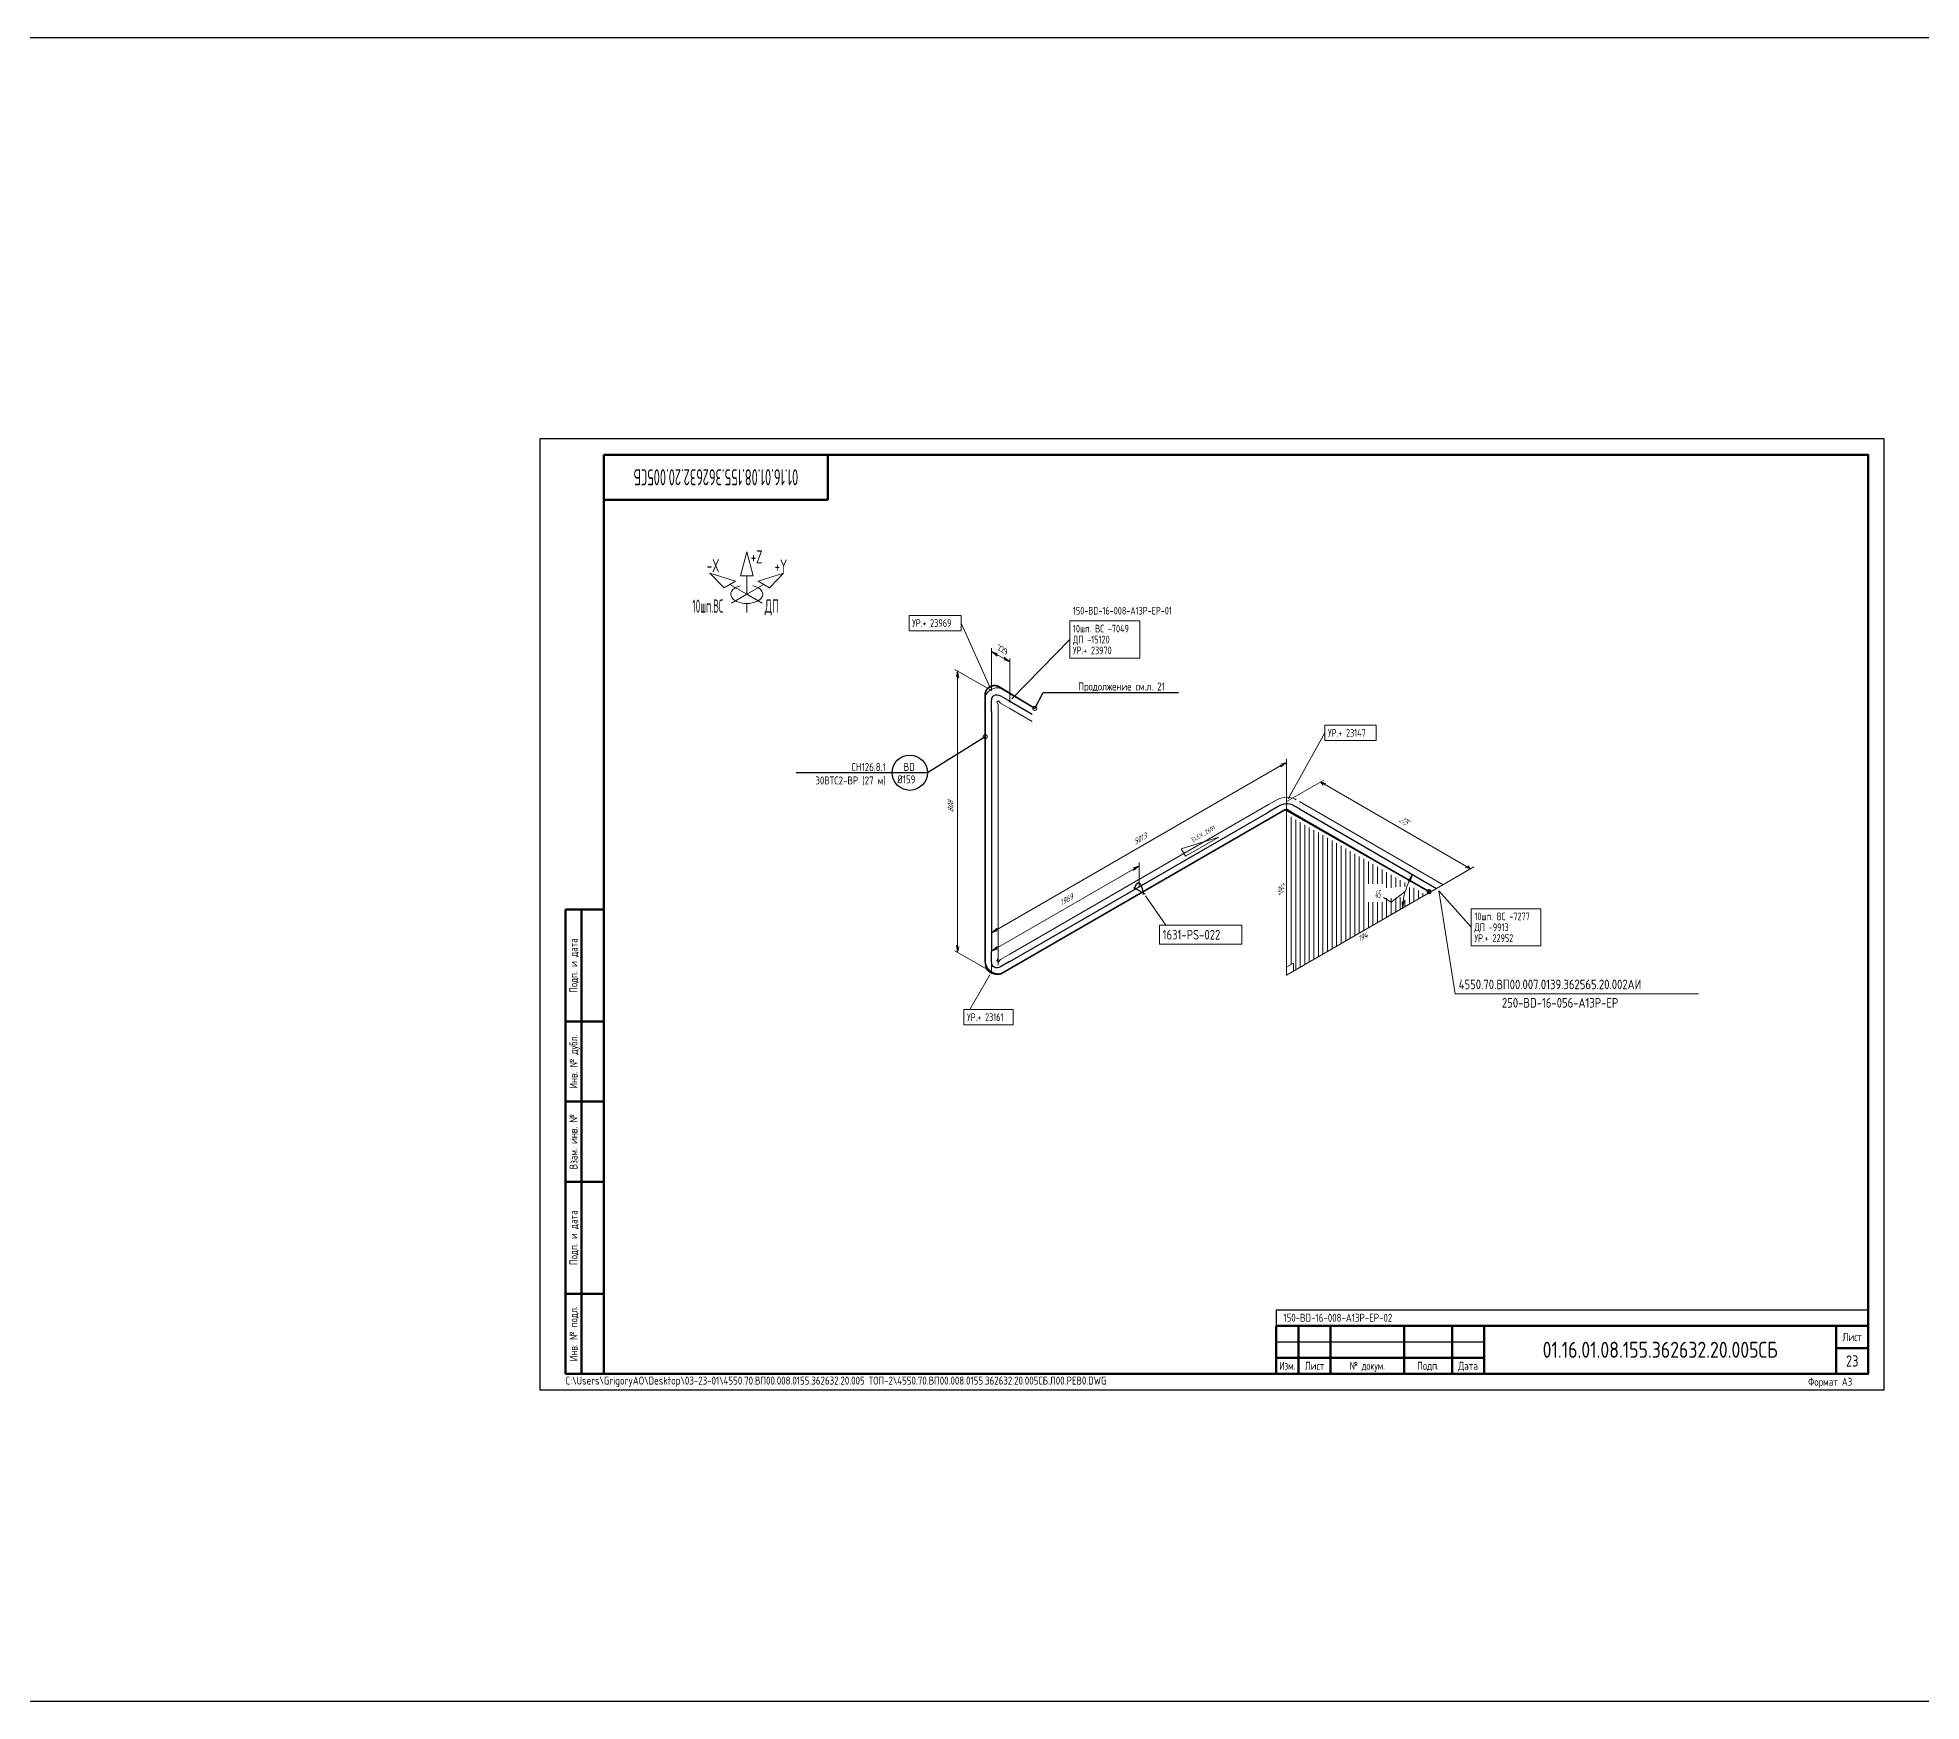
# Model space of a CAD drawing. Header units: millimetres. Extents: x 10051 to 26505, y 4675 to 5194.
# Drawn here: x 23478 to 24066, y 4675 to 5194 of the extents above; entities that cross this region are included whole.
import ezdxf
from ezdxf import colors
from ezdxf.entities.mleader import LeaderData, LeaderLine
from ezdxf.enums import TextEntityAlignment as Align
from ezdxf.math import Vec2, Vec3

# ---------------------------------------------------------------- set-up
doc = ezdxf.new("R2010")
doc.units = ezdxf.units.MM
doc.layers.get('0').update_dxf_attribs({"lineweight": 15})
for name, color, linetype, lineweight in [('--TEXT--', 150, 'Continuous', 25), ('_НС', 1, 'Continuous', 30), ('OFORMLENIE', 7, 'Continuous', 25), ('подложка', 252, 'Continuous', 9), ('Построение', 7, 'Continuous', 30), ('СН', 1, 'Continuous', 50)]:
    doc.layers.add(name, color=color, linetype=linetype, lineweight=lineweight)
doc.styles.add('GOST_2.304', font='CS_Gost2304.shx', dxfattribs={"height": 2.5})
doc.styles.add('GOST_2.304_07', font='CS_Gost2304.shx', dxfattribs={"width": 0.7})
doc.styles.add('GOST_2.304_09', font='CS_Gost2304.shx', dxfattribs={"width": 0.9})
doc.styles.add('Style-CS_Gost2304', font='CS_Gost2304.shx')
doc.styles.add('TNR_30', font='times.ttf', dxfattribs={"height": 3})

# ---------------------------------------------------------------- blocks, each defined once
blk = doc.blocks.new('TerminatorOpen_0.4')
at = {"color": 0, "linetype": 'ByBlock', "lineweight": -2}
for q in [(-1, 0.2), (-1, 0), (-1, -0.2)]:
    blk.add_line((0, 0), q, dxfattribs=at)
blk = doc.blocks.new('*U5')
at = {"layer": 'СН'}
blk.add_hatch(color=256, dxfattribs=at).paths.add_polyline_path([(0.5, 0, 1), (-0.5, 0, 1)])
blk.add_circle((0, 0), 0.5, dxfattribs=at)
blk = doc.blocks.new('*U1752')
at = {"linetype": 'ByBlock', "lineweight": -2}
blk.add_lwpolyline([(420, 297), (0, 297), (0, 0), (420, 0)], close=True, dxfattribs=at)
at = {"linetype": 'ByBlock', "lineweight": 50}
blk.add_lwpolyline([(20, 292), (415, 292), (415, 5), (20, 5)], close=True, dxfattribs=at)
at = {"color": 0, "linetype": 'ByBlock', "lineweight": -2, "style": 'GOST_2.304'}
blk.add_text('Формат А3', height=2.5, dxfattribs=at).set_placement((410, 2.5), align=Align.MIDDLE_RIGHT)
at = {"linetype": 'ByBlock', "lineweight": -2, "insert": (8, 2.5), "char_height": 2.5, "attachment_point": 4, "style": 'GOST_2.304'}
blk.add_mtext('C:\\\\Users\\\\GrigoryAO\\\\Desktop\\\\03-23-01\\\\4550.70.ВП00.008.0155.362632.20.005 ТОП-2\\\\4550.70.ВП00.008.0155.362632.20.005СБ.Л00.РЕВ0.DWG', dxfattribs=at)
at = {"linetype": 'ByBlock', "lineweight": -2, "style": 'TNR_30'}
blk.add_attdef('ВЕРХНИЙ_НОМЕР_ЛИСТА', text='', height=3, dxfattribs=at).set_placement((410, 287), align=Align.MIDDLE_CENTER)
blk = doc.blocks.new('ST_2a_dyn')
at = {"linetype": 'ByBlock', "lineweight": 50, "extrusion": (0, 1, 0)}
for p, q in [((-185, 15), (0, 15)), ((-10, 8), (0, 8)), ((-185, 5), (-120, 5)), ((-185, 0), (0, 0))]:
    blk.add_line(p, q, dxfattribs=at)
at = {"linetype": 'ByBlock', "lineweight": 50, "extrusion": (1, 0, 0)}
for p, q in [((-185, 0), (-185, 15)), ((-178, 15), (-178, 0)), ((-168, 15), (-168, 0)), ((-145, 15), (-145, 0)), ((-130, 15), (-130, 0)), ((-120, 0), (-120, 15)), ((-10, 0), (-10, 15))]:
    blk.add_line(p, q, dxfattribs=at)
at = {"linetype": 'ByBlock', "lineweight": 50}
blk.add_line((0, 15), (0, 0), dxfattribs=at)
at = {"linetype": 'ByBlock', "lineweight": -2, "extrusion": (0, 1, 0)}
blk.add_line((-185, 10), (-120, 10), dxfattribs=at)
at = {"linetype": 'ByBlock', "lineweight": -2, "style": 'GOST_2.304'}
for s, p in [('Лист', (-5, 11.5)), ('Лист', (-173, 2.5)), ('Подп.', (-137.5, 2.5)), ('Дата', (-125, 2.5))]:
    blk.add_text(s, height=2.5, dxfattribs=at).set_placement(p, align=Align.MIDDLE_CENTER)
at = {"linetype": 'ByBlock', "lineweight": -2, "width": 0.9}
for s, style, p in [('Изм.', 'GOST_2.304', (-181.5, 2.5)), ('№ докум.', 'GOST_2.304_09', (-156.5, 2.5))]:
    blk.add_text(s, height=2.5, dxfattribs=dict(at, style=style)).set_placement(p, align=Align.MIDDLE_CENTER)
at = {"linetype": 'ByBlock', "lineweight": -2}
for tag, height, style, flags, p in [('ИЗМ_2', 2.5, 'GOST_2.304', 12, (-181.5, 12.5)), ('ЛИСТ_2', 2.5, 'GOST_2.304', 12, (-173, 12.5)), ('N_ДОК_2', 2.5, 'GOST_2.304_09', 12, (-156.5, 12.5)), ('ИЗМ_1', 2.5, 'GOST_2.304', 12, (-181.5, 7.5)), ('ЛИСТ_1', 2.5, 'GOST_2.304', 12, (-173, 7.5)), ('N_ДОК_1', 2.5, 'GOST_2.304_09', 12, (-156.5, 7.5)), ('ШИФР', 5, 'GOST_2.304', 4, (-65, 7.5)), ('LIST', 3.5, 'GOST_2.304', 4, (-5, 4))]:
    blk.add_attdef(tag, text='', height=height, dxfattribs=dict(at, style=style, flags=flags)).set_placement(p, align=Align.MIDDLE_CENTER)
at = {"linetype": 'ByBlock', "lineweight": -2, "style": 'GOST_2.304_07', "width": 0.7, "flags": 12}
for tag, p in [('ДАТА_2', (-125, 12.5)), ('ДАТА_1', (-125, 7.5))]:
    blk.add_attdef(tag, text='', height=2.5, dxfattribs=at).set_placement(p, align=Align.MIDDLE_CENTER)
blk = doc.blocks.new('ST_Top')
at = {"linetype": 'ByBlock', "lineweight": 50}
blk.add_line((70, 0), (70, -14), dxfattribs=at)
at = {"linetype": 'ByBlock', "lineweight": 50, "extrusion": (0, 1, 0)}
blk.add_line((0, -14), (70, -14), dxfattribs=at)
at = {"linetype": 'ByBlock', "lineweight": -2, "style": 'GOST_2.304', "width": 0.7, "flags": 4}
blk.add_attdef('ШИФР', text='', height=5, rotation=180, dxfattribs=at).set_placement((35, -7), align=Align.MIDDLE_CENTER)
blk = doc.blocks.new('_DotSmall')
at = {"color": 0, "linetype": 'ByBlock', "const_width": 0.5}
blk.add_lwpolyline([(-0.0625, 0, 1), (0.0625, 0, 1)], format="xyb", close=True, dxfattribs=at)
blk = doc.blocks.new('ST_Left')
at = {"color": 2, "linetype": 'ByBlock', "lineweight": 50}
for p, q in [((8, 150), (8, 5)), ((20, 150), (8, 150)), ((13, 5), (13, 150)), ((8, 115), (20, 115)), ((8, 90), (20, 90)), ((20, 65), (8, 65)), ((20, 30), (8, 30)), ((8, 5), (20, 5))]:
    blk.add_line(p, q, dxfattribs=at)
at = {"color": 0, "linetype": 'ByBlock', "lineweight": -2, "style": 'GOST_2.304'}
for s, p in [('Подп. и дата', (10.5, 132.5)), ('Инв. № дубл.', (10.5, 102.5)), ('Взам. инв. №', (10.5, 77.5)), ('Подп. и дата', (10.5, 47.5)), ('Инв. № подл.', (10.5, 17.5))]:
    blk.add_text(s, height=2.5, rotation=90, dxfattribs=at).set_placement(p, align=Align.MIDDLE_CENTER)
at = {"color": 0, "linetype": 'ByBlock', "lineweight": -2, "style": 'GOST_2.304', "flags": 8}
for tag, p in [('ДУБЛ_ДАТА', (16.5, 141.25)), ('НОМЕР_ДУБЛ', (16.5, 102.5)), ('ВЗАМ_ИНВ', (16.5, 77.5)), ('ИНВ_ДАТА', (16.5, 56.25)), ('ИНВ_НОМЕР', (16.5, 17.5))]:
    blk.add_attdef(tag, text='', height=2.5, rotation=90, dxfattribs=at).set_placement(p, align=Align.MIDDLE_CENTER)

msp = doc.modelspace()

# ---------------------------------------------------------------- hatches: boundary and pattern name
at = {"layer": 'подложка', "extrusion": (-0.707107, -0.408248, 0.57735)}
h = msp.add_hatch(color=256, dxfattribs=at)
edge = h.paths.add_edge_path()
edge.add_arc((7571.76, 13566.68), 1, 135, 495)
at = {"layer": 'подложка', "true_color": 0x000000, "extrusion": (-0.707107, -0.408248, 0.57735)}
h = msp.add_hatch(color=18, dxfattribs=at)
edge = h.paths.add_edge_path()
edge.add_arc((7571.76, 13577.98), 1, 45, 405)
at = {"layer": 'подложка', "extrusion": (-0.707107, 0.408248, -0.57735)}
h = msp.add_hatch(color=256, dxfattribs=at)
edge = h.paths.add_edge_path()
edge.add_arc((-16220.11, -10366.07), 1, 45, 405)
h = msp.add_hatch(color=256, dxfattribs=at)
edge = h.paths.add_edge_path()
edge.add_ellipse((-16225.76, -10379.71), major_axis=(0.5, 1.21), ratio=0.414551, start_angle=0, end_angle=360)
at = {"layer": 'подложка', "extrusion": (-0.707107, -0.408248, 0.57735)}
h = msp.add_hatch(color=256, dxfattribs=at)
edge = h.paths.add_edge_path()
edge.add_arc((7636.55, 13501.89), 1, 135, 495)
at = {"layer": 'подложка', "extrusion": (-0.707107, 0.408248, -0.57735)}
h = msp.add_hatch(color=256, dxfattribs=at)
edge = h.paths.add_edge_path()
edge.add_arc((-16139.25, -10285.21), 1, 45, 405)

# ---------------------------------------------------------------- linework, layer by layer
at = {"layer": '--TEXT--'}
msp.add_circle((23750.25, 4964.74), 5.51, dxfattribs=at)
at = {"layer": '_НС', "linetype": 'Continuous', "lineweight": 30, "const_width": 0.5}
msp.add_lwpolyline([(23789.32, 4984.83), (23778.24, 4991.53, 0.647816), (23773.81, 4988.46), (23773.81, 4905.97, 0.478955), (23778.79, 4901.96), (23867.54, 4953.22), (23912.69, 4927.5)], format="xyb", dxfattribs=at)
at = {"layer": 'OFORMLENIE'}
for q in [(24049.74, 4797.01), (23864.69, 4792.01)]:
    msp.add_line((23864.69, 4797.01), q, dxfattribs=at)
at = {"layer": 'подложка'}
for p, q in [((23699.31, 5020.47, -4.87), (23699.31, 5026.19, -4.87)), ((23699.31, 5020.47, -4.87), (23694.01, 5023.54, -4.87)), ((23699.31, 5020.47, -4.87), (23694.54, 5017.72, -4.87)), ((23699.31, 5020.47, -4.87), (23704.62, 5023.54, -4.87)), ((23699.31, 5020.47, -4.87), (23704.09, 5017.72, -4.87)), ((23699.31, 5014.76, -4.87), (23699.31, 5017.62, -4.87)), ((23775.39, 4991.28, 298.63), (23766.28, 5011.48, 298.63)), ((23775.39, 4991.28, 298.63), (23766.28, 5011.48, 298.63)), ((23782.15, 4987.82, 303.25), (23800.23, 5006.33, 303.25)), ((23782.15, 4987.82, 303.25), (23800.23, 5006.33, 303.25)), ((23868.45, 4956.59, 161.26), (23879.92, 4977.18, 161.26)), ((23868.45, 4956.59, 161.26), (23879.92, 4977.18, 161.26)), ((23823.88, 4926.24, 198.88), (23830.23, 4917.14, 198.88)), ((23823.88, 4926.24, 198.88), (23830.23, 4917.14, 198.88)), ((23915.51, 4927.85, 84.67), (23925.67, 4916.47, 84.67)), ((23920.67, 4895.65), (23915.51, 4927.85, 84.67)), ((23775.3, 4901.64, 236.51), (23768.99, 4890.77, 236.51)), ((23775.3, 4901.64, 236.51), (23768.99, 4890.77, 236.51)), ((23920.67, 4895.65), (23996.67, 4895.65))]:
    msp.add_line(p, q, dxfattribs=at)
at = {"layer": 'подложка', "extrusion": (-0.707107, -0.408248, 0.57735)}
for p, q in [((23775.81, 4990.37, 298.63), (23775.81, 5003.64, 308.02)), ((23775.81, 4990.37, 298.63), (23764.31, 4997.01, 289.25)), ((23777.57, 5001.6, 308.74), (23779.69, 5000.38, 310.46)), ((23781.46, 4987.11, 303.25), (23781.46, 5000.38, 312.63)), ((23765.2, 4910.67, 229.29), (23765.2, 4994.45, 288.53)), ((23775.37, 4990.51, 298.21), (23774.88, 4990.14, 297.34)), ((23775.9, 4990.82, 299.06), (23775.37, 4990.51, 298.21)), ((23776.46, 4991.06, 299.93), (23775.9, 4990.82, 299.06)), ((23777.1, 4991.21, 300.82), (23776.46, 4991.06, 299.93)), ((23777.82, 4991.23, 301.71), (23777.1, 4991.21, 300.82)), ((23778.63, 4991.05, 302.57), (23777.82, 4991.23, 301.71)), ((23774.05, 4989.05, 295.56), (23773.81, 4988.26, 294.69)), ((23774.43, 4989.67, 296.45), (23774.05, 4989.05, 295.56)), ((23774.88, 4990.14, 297.34), (23774.43, 4989.67, 296.45)), ((23777.97, 4987.18, 299.03), (23777.49, 4986.9, 298.24)), ((23777.49, 4986.9, 298.24), (23777.81, 4985.95, 297.96)), ((23778.63, 4986.43, 299.31), (23777.97, 4987.18, 299.03)), ((23775.81, 4902.51, 236.51), (23764.31, 4909.14, 227.12))]:
    msp.add_line(p, q, dxfattribs=at)
at = {"layer": 'подложка', "extrusion": (-5.55112e-17, 0.816497, 0.57735)}
for p, q in [((23781.46, 4989.42, 304.88), (23778.63, 4991.05, 302.57)), ((23781.46, 4984.8, 301.61), (23778.63, 4986.43, 299.31)), ((23781.46, 4989.42, 304.88), (23788.52, 4985.34, 310.65)), ((23781.46, 4984.8, 301.61), (23788.52, 4980.72, 307.38)), ((23862.31, 4954.77, 167.5), (23865.14, 4956.4, 165.2)), ((23781.46, 4908.08, 233.53), (23862.31, 4954.77, 167.5)), ((23781.46, 4903.46, 230.26), (23862.31, 4950.15, 164.24)), ((23862.31, 4950.15, 164.24), (23865.14, 4951.78, 161.93)), ((23869.39, 4904.8, 123.51), (23869.39, 4950.95, 156.15)), ((23870.81, 4903.17, 120.62), (23870.81, 4950.13, 153.83)), ((23872.23, 4903.99, 119.46), (23872.23, 4949.31, 151.51)), ((23873.65, 4904.81, 118.3), (23873.65, 4948.49, 149.19)), ((23875.07, 4905.63, 117.14), (23875.07, 4947.66, 146.86)), ((23876.49, 4906.45, 115.98), (23876.49, 4946.84, 144.54)), ((23877.91, 4907.27, 114.82), (23877.91, 4946.02, 142.22)), ((23879.33, 4908.09, 113.66), (23879.33, 4945.2, 139.9)), ((23880.75, 4908.91, 112.5), (23880.75, 4944.38, 137.58)), ((23882.17, 4909.73, 111.34), (23882.17, 4943.55, 135.26)), ((23883.59, 4910.55, 110.18), (23883.59, 4942.73, 132.94)), ((23885.01, 4911.37, 109.02), (23885.01, 4941.91, 130.62)), ((23886.43, 4912.19, 107.86), (23886.43, 4941.09, 128.3)), ((23887.85, 4913.01, 106.7), (23887.85, 4940.27, 125.98)), ((23889.27, 4913.83, 105.54), (23889.27, 4939.44, 123.65)), ((23890.69, 4914.65, 104.38), (23890.69, 4938.62, 121.33)), ((23892.11, 4915.47, 103.22), (23892.11, 4937.8, 119.01)), ((23893.53, 4930.06, 111.8), (23893.53, 4936.98, 116.69)), ((23894.95, 4930.06, 110.06), (23894.95, 4936.16, 114.37)), ((23896.37, 4930.06, 108.32), (23896.37, 4935.33, 112.05)), ((23897.79, 4930.06, 106.58), (23897.79, 4934.51, 109.73)), ((23899.22, 4928.81, 103.96), (23899.22, 4933.69, 107.41)), ((23900.64, 4928.82, 102.23), (23900.64, 4932.87, 105.09)), ((23902.06, 4928.96, 100.59), (23902.06, 4932.05, 102.77)), ((23903.48, 4929.1, 98.95), (23903.48, 4931.22, 100.45)), ((23903.48, 4922.03, 93.94), (23903.48, 4925.84, 96.64)), ((23904.9, 4929.24, 97.31), (23904.9, 4930.4, 98.12)), ((23906.32, 4923.67, 91.63), (23906.32, 4928.93, 95.34)), ((23907.74, 4924.49, 90.47), (23907.74, 4928.76, 93.48)), ((23909.16, 4925.31, 89.31), (23909.16, 4927.94, 91.16)), ((23910.58, 4926.13, 88.15), (23910.58, 4927.11, 88.84)), ((23913.42, 4927.77, 85.83), (23913.42, 4927.78, 85.83)), ((23893.53, 4916.29, 102.06), (23893.53, 4924.29, 107.72)), ((23894.95, 4917.11, 100.9), (23894.95, 4924.29, 105.98)), ((23896.37, 4917.93, 99.74), (23896.37, 4924.29, 104.24)), ((23897.79, 4918.75, 98.58), (23897.79, 4924.29, 102.5)), ((23899.22, 4919.57, 97.42), (23899.22, 4925.54, 101.65)), ((23900.64, 4920.39, 96.26), (23900.64, 4925.56, 99.92)), ((23902.06, 4921.21, 95.1), (23902.06, 4925.7, 98.28)), ((23904.9, 4922.85, 92.79), (23904.9, 4925.07, 94.35)), ((23781.46, 4908.08, 233.53), (23778.63, 4906.45, 235.83)), ((23781.46, 4903.46, 230.26), (23778.63, 4901.83, 232.57))]:
    msp.add_line(p, q, dxfattribs=at)
at = {"layer": 'подложка', "extrusion": (0.707107, 0.408248, -0.57735)}
for p, q in [((23773.81, 4985, 292.39), (23773.81, 4988.26, 294.69)), ((23773.81, 4985, 292.39), (23773.81, 4910.19, 239.49)), ((23777.81, 4982.69, 295.65), (23777.81, 4985.95, 297.96)), ((23777.81, 4982.69, 295.65), (23777.81, 4907.88, 242.75)), ((23773.81, 4910.19, 239.49), (23773.81, 4906.93, 237.18)), ((23777.81, 4907.88, 242.75), (23777.81, 4904.62, 240.45))]:
    msp.add_line(p, q, dxfattribs=at)
at = {"layer": 'подложка', "extrusion": (0.707107, -0.408248, 0.57735)}
for p, q in [((23777.57, 4915.78, 243.72), (23866.2, 4966.94, 171.36)), ((23867.97, 4955.72, 161.26), (23867.97, 4968.99, 170.64)), ((23867.97, 4901.53, 122.94), (23867.97, 4955.72, 161.26)), ((23777.57, 4910.06, 239.68), (23820.12, 4934.63, 204.94)), ((23821.89, 4929.11, 198.88), (23821.89, 4936.67, 204.22)), ((23907.34, 4932.93, 96.91), (23905.93, 4930.82, 97.15)), ((23907.34, 4932.93, 96.91), (23906.2, 4930.71, 96.75)), ((23907.34, 4932.93, 96.91), (23906.47, 4930.6, 96.34)), ((23867.97, 4901.53, 122.94), (23914.84, 4928.59, 84.67)), ((23905.04, 4927.63, 95.98), (23900.69, 4924.3, 98.97)), ((23900.69, 4924.3, 98.97), (23898.23, 4925.73, 101.01)), ((23904.23, 4922.47, 93.33), (23904.03, 4924.42, 94.96)), ((23904.23, 4922.47, 93.33), (23904.73, 4924.76, 94.33)), ((23904.23, 4922.47, 93.33), (23904.38, 4924.59, 94.64)), ((23775.81, 4902.51, 236.51), (23775.81, 4915.78, 245.89)), ((23775.81, 4902.51, 236.51), (23775.81, 4910.06, 241.85)), ((23773.81, 4904.62, 240.45), (23774.05, 4903.83, 239.58)), ((23774.05, 4903.83, 239.58), (23774.43, 4903.21, 238.69)), ((23774.43, 4903.21, 238.69), (23774.88, 4902.74, 237.8)), ((23774.88, 4902.74, 237.8), (23775.37, 4902.37, 236.93)), ((23775.37, 4902.37, 236.93), (23775.9, 4902.07, 236.08)), ((23777.81, 4906.93, 237.18), (23777.49, 4905.98, 236.9)), ((23777.49, 4905.98, 236.9), (23777.97, 4905.7, 236.11)), ((23777.97, 4905.7, 236.11), (23778.63, 4906.45, 235.83)), ((23775.9, 4902.07, 236.08), (23776.46, 4901.82, 235.21)), ((23776.46, 4901.82, 235.21), (23777.1, 4901.67, 234.32)), ((23777.1, 4901.67, 234.32), (23777.82, 4901.65, 233.43)), ((23777.82, 4901.65, 233.43), (23778.63, 4901.83, 232.57))]:
    msp.add_line(p, q, dxfattribs=at)
at = {"layer": 'подложка', "extrusion": (0.288731, -0.833109, 0.471766)}
for p, q in [((23867.97, 4955.72, 161.26), (23879.59, 4962.43, 166)), ((23879.82, 4961.12, 163.54), (23924.2, 4935.44, 91.03)), ((23914.84, 4928.59, 84.67), (23926.47, 4935.31, 89.41))]:
    msp.add_line(p, q, dxfattribs=at)
at = {"layer": 'подложка', "extrusion": (-0.707107, 0.408248, -0.57735)}
for p, q in [((23865.14, 4956.4, 165.2), (23865.9, 4956.69, 164.48)), ((23865.9, 4956.69, 164.48), (23866.64, 4956.9, 163.72)), ((23866.64, 4956.9, 163.72), (23867.35, 4957.03, 162.93)), ((23867.35, 4957.03, 162.93), (23868.04, 4957.07, 162.13)), ((23868.04, 4957.07, 162.13), (23868.69, 4957.04, 161.31)), ((23868.69, 4957.04, 161.31), (23869.3, 4956.94, 160.48)), ((23869.3, 4956.94, 160.48), (23869.89, 4956.78, 159.65)), ((23869.89, 4956.78, 159.65), (23870.44, 4956.56, 158.82)), ((23870.44, 4956.56, 158.82), (23870.96, 4956.29, 157.99)), ((23865.14, 4951.78, 161.93), (23866.46, 4952.65, 160.93)), ((23866.46, 4952.65, 160.93), (23867.8, 4953.06, 159.58)), ((23867.8, 4953.06, 159.58), (23868.96, 4952.83, 158))]:
    msp.add_line(p, q, dxfattribs=at)
at = {"layer": 'подложка', "extrusion": (0.500288, 0.865859, -0.000469758)}
for p, q in [((23873.96, 4954.56, 153.1), (23871.96, 4955.72, 156.36)), ((23869.96, 4952.25, 156.37), (23867.96, 4953.41, 159.63)), ((23869.96, 4952.25, 156.37), (23912.84, 4927.44, 86.3)), ((23873.96, 4954.56, 153.1), (23916.84, 4929.75, 83.03))]:
    msp.add_line(p, q, dxfattribs=at)
at = {"layer": 'подложка', "extrusion": (-0.707107, 0.408248, -0.57735), "elevation": -14947.14, "flags": 128}
msp.add_lwpolyline([(-16225.71, -10465.53), (-16178.83, -10418.65), (-16225.76, -10371.72)], dxfattribs=at)
at = {"layer": 'подложка', "elevation": 182.38, "flags": 128}
msp.add_lwpolyline([(23846.8, 4944.65), (23836.4, 4938.65), (23835.07, 4940.96), (23846.8, 4944.65)], dxfattribs=at)
at = {"layer": 'подложка', "extrusion": (0.707107, -0.408248, 0.57735), "elevation": 14947.14, "flags": 128}
msp.add_lwpolyline([(16178.83, -10418.65), (16180.95, -10420.77), (16183.07, -10418.65), (16180.95, -10416.53), (16178.83, -10418.65)], dxfattribs=at)
at = {"layer": 'подложка', "extrusion": (0.707107, -0.408248, 0.57735)}
msp.add_arc((16225.71, -10465.53, 14947.14), 15, 99.52742, 125.43962, dxfattribs=at)
at = {"layer": 'подложка'}
msp.add_ellipse((23699.31, 5020.47, -4.87), major_axis=(-5, 0), ratio=0.57735, start_param=5.105088, end_param=10.602875, dxfattribs=at)
for points in [[(23699.31, 5033.69, -4.87), (23697.31, 5026.19, -4.87), (23701.31, 5026.19, -4.87)], [(23687.82, 5027.11, -4.87), (23695.78, 5024.56, -4.87), (23692.24, 5022.52, -4.87)], [(23710.8, 5027.11, -4.87), (23702.85, 5024.56, -4.87), (23706.38, 5022.52, -4.87)], [(23750.01, 5013.88, 298.63), (23766.28, 5013.88, 298.63), (23766.28, 5009.08, 298.63), (23750.01, 5009.08, 298.63)], [(23800.23, 5012.13, 303.25), (23822.08, 5012.13, 303.25), (23822.08, 5000.53, 303.25), (23800.23, 5000.53, 303.25)], [(23781.28, 4987.42, 303.25), (23781.63, 4987.21, 303.54), (23781.63, 4986.8, 303.25), (23781.28, 4987.01, 302.96)], [(23879.92, 4979.58, 161.26), (23895.99, 4979.58, 161.26), (23895.99, 4974.78, 161.26), (23879.92, 4974.78, 161.26)], [(23925.67, 4922.27, 84.67), (23947.41, 4922.27, 84.67), (23947.41, 4910.67, 84.67), (23925.67, 4910.67, 84.67)], [(23828.24, 4917.14), (23854.01, 4917.14), (23854.01, 4911.14), (23828.24, 4911.14)], [(23767.15, 4890.78, 37.62), (23782.53, 4890.78, 37.62), (23782.53, 4885.98, 37.62), (23767.15, 4885.98, 37.62)]]:
    msp.add_3dface(points, dxfattribs=at)
at = {"layer": 'Построение', "ltscale": 0.3, "extrusion": (-0.707107, -0.408248, 0.57735)}
msp.add_line((23820.12, 4928.91, 196.57), (23823.65, 4926.87, 199.46), dxfattribs=at)
at = {"layer": 'Построение', "color": 3}
msp.add_lwpolyline([(10050.53, 4674.72), (26505.36, 4674.72), (26505.36, 5194.3), (10050.53, 5194.3)], close=True, dxfattribs=at)
at = {"layer": 'Построение', "ltscale": 0.3, "extrusion": (0.707107, 0.408248, -0.57735), "elevation": 18676.93}
msp.add_lwpolyline([(-7571.76, 13566.68), (-7568.94, 13569.51, 0.414227), (-7568.94, 13575.16), (-7571.76, 13577.98)], format="xyb", dxfattribs=at)
at = {"layer": 'Построение', "ltscale": 0.3, "extrusion": (-5.55112e-17, 0.816497, 0.57735)}
for points, elevation in [([(-23781.46, -2631.71), (-23788.52, -2624.65)], 4247.04), ([(-23781.46, -2643.01), (-23862.31, -2723.87)], 4139.43)]:
    msp.add_lwpolyline(points, dxfattribs=dict(at, elevation=elevation))
at = {"layer": 'Построение', "ltscale": 0.3, "extrusion": (1, 0, 0), "elevation": 23775.81}
msp.add_lwpolyline([(4983.85, 294.02), (4909.03, 241.12)], dxfattribs=at)
at = {"layer": 'Построение', "ltscale": 0.3, "extrusion": (0.707107, -0.408248, 0.57735), "elevation": 14947.14}
msp.add_lwpolyline([(16225.76, -10379.71), (16225.76, -10375.72, 0.199052), (16222.94, -10368.9), (16220.11, -10366.07)], format="xyb", dxfattribs=at)
at = {"layer": 'Построение', "ltscale": 0.3, "extrusion": (0.500863, 0.865527, 0), "elevation": 16243.88}
msp.add_lwpolyline([(-18180.84, 154.73), (-18230.39, 84.67)], dxfattribs=at)
at = {"layer": 'Построение', "ltscale": 0.3, "extrusion": (-0.707107, 0.408248, -0.57735), "elevation": -14947.14}
msp.add_lwpolyline([(-16139.25, -10285.21), (-16136.43, -10282.39, 0.414227), (-16136.43, -10276.74), (-16139.25, -10273.91)], format="xyb", dxfattribs=at)
at = {"layer": 'Построение', "ltscale": 0.3, "extrusion": (0.707107, 0.408248, -0.57735)}
msp.add_ellipse((23821.89, 4925.85, 196.57), major_axis=(0, -4.49, -3.18), ratio=0.363636, start_param=1.942965, end_param=4.34022, dxfattribs=at)

# ---------------------------------------------------------------- block references
at = {"layer": 'OFORMLENIE'}
for name in ['*U1752', 'ST_Left']:
    msp.add_blockref(name, (23634.69, 4772.01), dxfattribs=at)
ref = msp.add_blockref('ST_Top', (23654.69, 5064.01), dxfattribs=at)
ref.add_attrib('ШИФР', '01.16.01.08.155.362632.20.005СБ', dxfattribs={"layer": '0', "linetype": 'ByBlock', "lineweight": -2, "height": 5, "rotation": 180, "style": 'GOST_2.304', "width": 0.7}).set_placement((23689.69, 5057.01), align=Align.MIDDLE_CENTER)
ref = msp.add_blockref('ST_2a_dyn', (24049.69, 4777.01), dxfattribs=at)
ref.add_attrib('LIST', '23', dxfattribs={"layer": '0', "linetype": 'ByBlock', "lineweight": -2, "height": 3.5, "style": 'GOST_2.304'}).set_placement((24044.69, 4781.01), align=Align.MIDDLE_CENTER)
ref.add_attrib('ШИФР', '01.16.01.08.155.362632.20.005СБ', dxfattribs={"layer": '0', "linetype": 'ByBlock', "lineweight": -2, "height": 5, "style": 'GOST_2.304'}).set_placement((23984.69, 4784.51), align=Align.MIDDLE_CENTER)
at = {"layer": 'подложка', "extrusion": (-0.707107, -0.408248, 0.57735)}
for p, xscale, yscale, zscale, rotation in [((7555.51, 13582.94, -18676.93), 2.500000000000003, 2.500000000000003, 2.500000000000003, 225.0000000000001), ((7555.51, 13561.73, -18676.93), 2.500000000000002, 2.500000000000002, 2.500000000000002, 135), ((7561.16, 13588.59, -18676.93), 2.500000000000003, 2.500000000000003, 2.500000000000003, 45.00000000000011), ((7631.6, 13485.63, -18676.93), 2.500000000000002, 2.500000000000002, 2.500000000000002, 315.0000000000001)]:
    msp.add_blockref('TerminatorOpen_0.4', p, dxfattribs=dict(at, xscale=xscale, yscale=yscale, zscale=zscale, rotation=rotation))
at = {"layer": 'подложка', "extrusion": (0.707107, -0.408248, 0.57735), "xscale": 2.5, "yscale": 2.5, "zscale": 2.5}
for p, rotation in [((16236.37, -10361.12, 14947.14), 314.9999999999999), ((16185.34, -10319.99, 14947.14), 314.9999999999999), ((16144.21, -10268.96, 14947.14), 134.9999999999999), ((16139.26, -10273.91, 14947.14), 134.9999999999999)]:
    msp.add_blockref('TerminatorOpen_0.4', p, dxfattribs=dict(at, rotation=rotation))
at = {"layer": 'подложка', "extrusion": (0.288731, -0.833109, 0.471766)}
for p, xscale, yscale, zscale, rotation in [((24186.83, -1331.13, 2838.83), 2.500000000000003, 2.500000000000003, 2.500000000000003, 112.1768818632239), ((24222.24, -1417.99, 2838.83), 2.500000000000001, 2.500000000000001, 2.500000000000001, 292.176881863224)]:
    msp.add_blockref('TerminatorOpen_0.4', p, dxfattribs=dict(at, xscale=xscale, yscale=yscale, zscale=zscale, rotation=rotation))
at = {"layer": 'СН'}
msp.add_blockref('*U5', (23912.52, 4927.58), dxfattribs=at)

# ---------------------------------------------------------------- texts
at = {"layer": '--TEXT--', "style": 'GOST_2.304'}
for s, p in [('BD', (23748.34, 4965.31)), ('%%C159', (23746.32, 4961.42))]:
    msp.add_text(s, height=2.5, rotation=360, dxfattribs=at).set_placement(p)
at = {"layer": 'OFORMLENIE', "style": 'GOST_2.304'}
msp.add_text('150-BD-16-008-A13P-EP-02', height=2.5, dxfattribs=at).set_placement((23866.96, 4794.52), align=Align.MIDDLE_LEFT)
at = {"layer": 'подложка', "style": 'Style-CS_Gost2304'}
for s, width, p in [('+Z', 0.75, (23700.56, 5034.22, -4.87)), ('-X', 0.75, (23686.81, 5031.47, -4.87)), ('10шп.ВС', 0.628788, (23682.31, 5018.85, -4.87)), ('ДП', 0.75, (23704.94, 5018.85, -4.87))]:
    msp.add_text(s, height=4.125, dxfattribs=dict(at, width=width)).set_placement(p, align=Align.TOP_LEFT)
at = {"layer": 'подложка', "style": 'Style-CS_Gost2304', "width": 0.75}
msp.add_text('+Y', height=4.125, dxfattribs=at).set_placement((23711.94, 5031.35, -4.87), align=Align.TOP_RIGHT)
at = {"layer": 'подложка', "style": 'Style-CS_Gost2304', "width": 0.875}
for s, p in [('150-BD-16-008-A13P-EP-01', (23801.23, 5015.33, 303.25)), ('УР.+ 23969', (23751.01, 5011.48, 298.63)), ('10шп. ВС -7049', (23801.23, 5009.73, 303.25)), ('ДП -15120', (23801.23, 5006.33, 303.25)), ('УР.+ 23970', (23801.23, 5002.93, 303.25)), ('УР.+ 23147', (23880.92, 4977.18, 161.26)), ('10шп. ВС -7277', (23926.67, 4919.87, 84.67)), ('ДП -9913', (23926.67, 4916.47, 84.67)), ('УР.+ 22952', (23926.67, 4913.07, 84.67)), ('УР.+ 23161', (23768.15, 4888.38, 37.62))]:
    msp.add_text(s, height=2.4, rotation=360, dxfattribs=at).set_placement(p, align=Align.MIDDLE_LEFT)
at = {"layer": 'подложка', "extrusion": (-0.811487, 0.090307, 0.57735), "style": 'GOST_2.304'}
msp.add_text('45', height=2.5, rotation=89.96704, dxfattribs=at).set_placement((-7538.4, 13479.87, -18887.53))
at = {"layer": 'подложка', "style": 'Style-CS_Gost2304'}
for s, p in [('1631-PS-022', (23829.24, 4914.14)), ('4550.70.ВП00.007.0139.362565.20.002АИ', (23921.74, 4898.62)), ('250-BD-16-056-A13P-EP ', (23935.25, 4892.87))]:
    msp.add_text(s, height=3, rotation=360, dxfattribs=at).set_placement(p, align=Align.MIDDLE_LEFT)
at = {"layer": 'подложка', "extrusion": (-0.707107, -0.408248, 0.57735), "char_height": 2.5, "attachment_point": 5, "style": 'GOST_2.304'}
for s, insert, text_direction in [('\\A1;229', (23779.25, 5003.18, 311.91), (0.707107, -0.408248, 0.57735)), ('\\A1;808', (23762.99, 4954.55, 257.61), (0, 0.816497, 0.57735))]:
    msp.add_mtext(s, dxfattribs=dict(at, insert=insert, text_direction=text_direction))
at = {"layer": 'подложка', "extrusion": (0.288731, -0.833109, 0.471766), "insert": (23905, 4949.5, 127.61), "char_height": 2.5, "attachment_point": 5, "text_direction": (0.499712, -0.289173, -0.816496), "style": 'GOST_2.304'}
msp.add_mtext('\\A1;275', dxfattribs=at)
at = {"layer": 'подложка', "extrusion": (0.707107, -0.408248, 0.57735), "char_height": 2.5, "attachment_point": 5, "style": 'GOST_2.304'}
for s, insert, text_direction in [('\\A1;5013', (23822.5, 4944.27, 208.84), (0.707107, 0.408248, -0.57735)), ('\\A1;1969', (23799.46, 4925.25, 223.61), (0.707107, 0.408248, -0.57735)), ('\\A1;195', (23866.37, 4928.42, 143.9), (0, 0.816497, 0.57735)), ('\\A1;194', (23892.02, 4913.58, 102), (0.707107, 0.408248, -0.57735))]:
    msp.add_mtext(s, dxfattribs=dict(at, insert=insert, text_direction=text_direction))
at = {"layer": 'подложка', "style": 'Style-CS_Gost2304'}
msp.add_attdef('ELEV_2691', text='0.3%', height=1.333, rotation=30, dxfattribs=at).set_placement((23841.99, 4945.72, 182.38), align=Align.MIDDLE_CENTER)

# ---------------------------------------------------------------- leaders
at = {"layer": '--TEXT--'}
ml = msp.add_multileader_mtext('Standard', dxfattribs=at)
ml.set_content('{\\C0;Продолжение см.л. 21}', color=256, style='GOST_2.304')
ml.set_leader_properties()
ml.set_arrow_properties(name='DOTSMALL')
ml.build(insert=Vec2(0, 0))
ml.multileader.update_dxf_attribs({"text_left_attachment_type": 6, "text_right_attachment_type": 6, "dogleg_length": 0.36, "arrow_head_size": 2.5})
ctx = ml.context
ctx.base_point, ctx.char_height, ctx.arrow_head_size, ctx.plane_origin = Vec3(23795, 4989.79, 349.63), 2.5, 2.5, Vec3(23855.48, 4994.94, 349.63)
ctx.left_attachment, ctx.right_attachment, ctx.text_align_type = 6, 6, 2
notes = []
notes.append((ctx, [(1, (1, 1, 0), (23791.94, 4989.79, 349.63), (1, 0), 3.06, [(0, [(23789.32, 4984.83, 349.63)], 0, [])])]))
ctx.mtext.insert, ctx.mtext.defined_height, ctx.mtext.alignment, ctx.mtext.flow_direction = Vec3(23829.94, 4992.91, 349.63), 0.0309, 3, 5
ml = msp.add_multileader_mtext('Standard', dxfattribs=at)
ml.set_content('СН126.8.1\\P30ВТС2-ВР (27 м)', color=256, style='GOST_2.304')
ml.set_leader_properties()
ml.set_arrow_properties(name='DOTSMALL')
ml.build(insert=Vec2(0, 0))
ml.multileader.update_dxf_attribs({"text_left_attachment_type": 6, "text_right_attachment_type": 6, "dogleg_length": 0.36, "arrow_head_size": 2.5})
ctx = ml.context
ctx.base_point, ctx.char_height, ctx.arrow_head_size, ctx.plane_origin = Vec3(23713.17, 4964.74), 2.5, 2.5, Vec3(23741.84, 4984.21)
ctx.left_attachment, ctx.right_attachment, ctx.text_align_type = 6, 6, 2
notes.append((ctx, [(0, (1, 1, 0), (23755.75, 4964.74), (-1, 0), 11.02, [(0, [(23773.81, 4975.99)], 0, [])])]))
ctx.mtext.insert, ctx.mtext.defined_height, ctx.mtext.alignment, ctx.mtext.flow_direction = Vec3(23742.74, 4967.74), 0.0309, 3, 5
for ctx, leaders in notes:
    for number, flags, end, landing, length, lines in leaders:
        leader = LeaderData()
        leader.index, (leader.has_last_leader_line, leader.has_dogleg_vector, leader.attachment_direction) = number, flags
        leader.last_leader_point, leader.dogleg_vector, leader.dogleg_length = Vec3(end), Vec3(landing), length
        for number, points, colour, breaks in lines:
            line = LeaderLine()
            line.index, line.vertices, line.color, line.breaks = number, Vec3.list(points), colors.encode_raw_color(colour), breaks
            leader.lines.append(line)
        ctx.leaders.append(leader)

doc.saveas('drawing.dxf')
